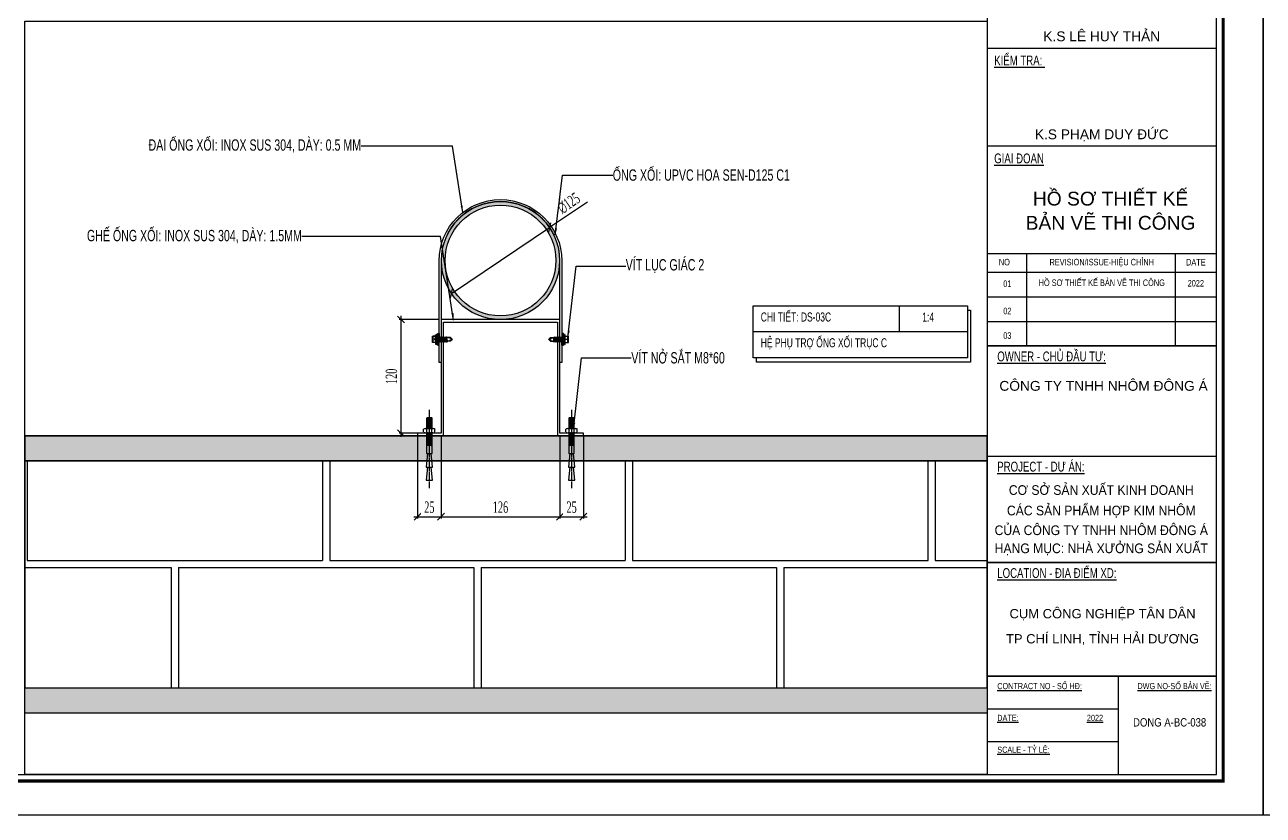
# Model space of a CAD drawing. Header units: inches. Extents: x 1359 to 46357, y -3807 to 191.
# Drawn here: x 25780.2 to 26107.5, y -1109.3 to -900.3 of the extents above; entities that cross this region are included whole.
import ezdxf
from ezdxf.enums import TextEntityAlignment as Align

# ---------------------------------------------------------------- set-up
doc = ezdxf.new("R2010")
doc.units = ezdxf.units.IN
doc.header["$MEASUREMENT"] = 0
doc.linetypes.add('CENTER2', pattern=[28.575, 19.05, -3.175, 3.175, -3.175])
for name, color, linetype in [('2', 2, 'Continuous'), ('3', 3, 'Continuous'), ('7', 7, 'Continuous'), ('DIM', 8, 'Continuous'), ('flashing', 6, 'Continuous'), ('KhungTen', 7, 'Continuous'), ('STRUCTURE', 1, 'Continuous')]:
    doc.layers.add(name, color=color, linetype=linetype)
doc.styles.add('ST1', font='vntimeh.shx', dxfattribs={"width": 0.6})
doc.styles.add('ST1H', font='vnshxh.shx', dxfattribs={"width": 0.7})
doc.styles.add('ST4', font='VHARIALN.TTF')
doc.styles.add('TILLE', font='VHARIAL.TTF', dxfattribs={"width": 0.7})
doc.dimstyles.new('3', dxfattribs={"dimtxt": 3.5, "dimasz": 1.8, "dimexe": 1, "dimexo": 0, "dimgap": 1, "dimtad": 1, "dimdec": 0, "dimlfac": 3, "dimzin": 0, "dimdsep": 46, "dimtxsty": 'ST1H', "dimblk": 'OBLIQUE', "dimcen": 1, "dimdle": 1, "dimclrd": 8, "dimclre": 8, "dimclrt": 3, "dimadec": 0, "dimazin": 0, "dimtfac": 1, "dimtdec": 0, "dimtix": 1, "dimtofl": 0, "dimtmove": 1, "dimatfit": 3, "dimfxl": 0.18, "dimtfill": 1, "dimtolj": 1, "dimtzin": 0, "dimlwd": -1, "dimlwe": -1, "dimarcsym": 1})
doc.dimstyles.new('4', dxfattribs={"dimtxt": 3, "dimasz": 1.8, "dimexe": 0.5, "dimexo": 0.5, "dimgap": 1, "dimtad": 1, "dimdec": 0, "dimlfac": 4, "dimzin": 0, "dimdsep": 46, "dimtxsty": 'ST1', "dimblk": 'OBLIQUE', "dimcen": 1, "dimdle": 1, "dimclrd": 8, "dimclre": 8, "dimclrt": 3, "dimadec": 0, "dimazin": 0, "dimtfac": 1, "dimtdec": 0, "dimtix": 1, "dimtmove": 0, "dimatfit": 3, "dimfxl": 0.18, "dimtfill": 1, "dimtolj": 1, "dimtzin": 0, "dimlwd": -1, "dimlwe": -1, "dimarcsym": 1})

# ---------------------------------------------------------------- blocks, each defined once
blk = doc.blocks.new('A2SBCVN-D')
at = {"layer": '2', "color": 157, "linetype": 'Continuous'}
blk.add_lwpolyline([(0, 420), (594, 420), (594, 0), (0, 0)], close=True, dxfattribs=at)
at = {"layer": '2', "color": 167, "linetype": 'Continuous', "const_width": 0.871}
blk.add_lwpolyline([(10.59, 9.07), (583.41, 9.07), (583.41, 410.93), (10.59, 410.93)], close=True, dxfattribs=at)
at = {"layer": '2', "color": 147, "linetype": 'Continuous'}
blk.add_lwpolyline([(12.33, 10.81), (581.67, 10.81), (581.67, 409.19), (12.33, 409.19)], close=True, dxfattribs=at)
at = {"layer": 'KhungTen'}
for p, q in [((521.02, 409.19), (521.02, 139.14)), ((581.67, 139.14), (581.67, 409.19)), ((581.67, 202.78), (521.02, 202.78)), ((581.67, 176.88), (521.02, 176.88)), ((521.02, 148.54), (581.67, 148.54)), ((531.56, 137.09), (531.56, 148.54)), ((570.84, 124.1), (570.84, 148.54)), ((521.02, 143.59), (581.67, 143.59)), ((521.02, 143.59), (581.67, 143.59)), ((521.02, 139.14), (521.02, 66.81)), ((581.67, 66.81), (581.67, 139.14)), ((521.02, 137.09), (581.67, 137.09)), ((531.56, 130.59), (531.56, 137.09)), ((521.02, 130.59), (581.67, 130.59)), ((531.56, 124.1), (531.56, 130.59)), ((521.02, 124.1), (581.67, 124.1)), ((581.67, 124.1), (521.02, 124.1)), ((521.02, 94.94), (581.67, 94.94)), ((521.02, 66.81), (521.02, 36.8)), ((521.02, 66.81), (581.67, 66.81)), ((581.67, 66.81), (521.02, 66.81)), ((581.67, 36.8), (581.67, 66.81)), ((521.02, 36.8), (521.02, 10.81)), ((521.02, 36.8), (581.67, 36.8)), ((581.67, 36.8), (521.02, 36.8)), ((555.68, 36.8), (555.68, 10.81)), ((581.67, 10.81), (581.67, 36.8)), ((521.02, 28.14), (555.68, 28.14)), ((521.02, 19.47), (555.68, 19.47)), ((521.02, 10.81), (581.67, 10.81))]:
    blk.add_line(p, q, dxfattribs=at)
at = {"layer": '3', "ltscale": 0.5, "style": 'ST4'}
for tag, p in [('TENBANVE', (551.34, 319.39)), ('STT', (569.26, 24.56))]:
    blk.add_attdef(tag, text='', height=3, dxfattribs=at).set_placement(p, align=Align.MIDDLE_CENTER)
at = {"layer": 'KhungTen', "style": 'TILLE'}
for s, height, p in [('k.s L£ HUY TH¶N', 2.5992, (551.32, 205.97)), ('k.s PH¹M DUY §øC', 2.5992, (551.32, 180.06)), ('Hå S¥ THIÕT KÕ', 3.6389, (553.65, 163.05)), ('B¶N VÏ THI C¤NG', 3.6389, (553.65, 156.66)), ('C¤NG TY TNHH NH¤M §¤NG ¸', 2.5992, (551.8, 113.54)), ('CôM C¤NG NGHIÖP T¢N D¢N', 2.4563, (551.53, 53.3)), ('TP CHÝ LINH, TØNH H¶I D¦¥NG', 2.4563, (551.53, 46.66))]:
    blk.add_text(s, height=height, dxfattribs=at).set_placement(p, align=Align.MIDDLE_CENTER)
at = {"layer": 'KhungTen', "style": 'TILLE', "width": 0.7}
for s, height, p in [('%%UKIÓM TRA: ', 2.5992, (522.9, 198.29)), ('%%UGIAI §O¹N', 2.5992, (522.9, 172.39)), ('%%uowner - chñ ®Çu t\xad:', 2.5992, (523.71, 120.03)), ('%%uproject - dù ¸n:', 2.5992, (523.71, 90.88)), ('%%ulocation - ®Þa ®iÓm xd:', 2.5992, (523.71, 62.74)), ('%%ucontract no - sè h®:', 1.6386, (523.71, 33.34)), ('%%udwg no-sè b¶n vÏ:', 1.6386, (560.75, 33.34)), ('%%udate:', 1.639, (523.71, 24.92)), ('%%U2022', 1.639, (547.4, 24.92)), ('%%uscale - tû lÖ:', 1.6386, (523.71, 16.51))]:
    blk.add_text(s, height=height, dxfattribs=at).set_placement(p)
at = {"layer": 'KhungTen', "style": 'TILLE'}
for s, height, width, p in [('revision/issue-hiÖu chØnh', 1.7328, 0.7, (551.32, 146.26)), ('no', 1.733, 0.7, (525.59, 146.26)), ('date', 1.733, 0.7, (576.19, 146.23)), ('01', 1.733, 0.7, (526.37, 140.55)), ('Hå S¥ THIÕT KÕ B¶N VÏ THI C¤NG', 1.7328, 0.7, (551.32, 140.81)), ('2022', 1.733, 0.7, (576.19, 140.67)), ('02', 1.733, 0.7, (526.37, 133.34)), ('03', 1.733, 0.7, (526.37, 126.84)), ('C¥ Së S¶N XUÊT KINH DOANH', 2.5553, 0.9, (551.2, 85.99)), ('C¸C S¶N PHÈM HîP KIM NH¤M', 2.5553, 0.9, (551.2, 80.57)), ('CñA C¤NG TY TNHH NH¤M §¤NG ¸', 2.5553, 0.9, (551.2, 75.36)), ('H¹NG MôC: NHµ X¦ëNG S¶N XUÊT', 2.5553, 0.9, (551.2, 70.58))]:
    blk.add_text(s, height=height, dxfattribs=dict(at, width=width)).set_placement(p, align=Align.MIDDLE_CENTER)
blk = doc.blocks.new('Short_Self_drilling')
at = {"layer": 'STRUCTURE', "color": 1, "linetype": 'Continuous'}
for p, q in [((6.4, 1.7), (-6.4, 1.7)), ((5.1, 3.8), (-5.1, 3.8)), ((-2.6, 2.9), (-5.1, 2.9)), ((-3.4, 3.8), (-3.4, 6.8)), ((3, 7.2), (-3, 7.2)), ((2.6, 2.9), (-2.6, 2.9)), ((-2.1, 2.8), (-2.1, 2.9)), ((6.3, 0), (0, 0)), ((2.2, 2.8), (2.2, 2.9)), ((2.2, -0.5), (2.2, 0)), ((5.1, 2.9), (2.6, 2.9)), ((3.4, 3.8), (3.4, 6.8)), ((3, -1.2), (-2.7, -0.2)), ((3, -2.7), (-2.7, -1.8)), ((3, -4.2), (-2.7, -3.3)), ((3, -5.8), (-2.7, -4.8)), ((3, -7.3), (-2.7, -6.3)), ((-1.9, -8), (-2.7, -7.9)), ((-2.1, -1.4), (-2.1, -0.9)), ((-2.1, -2.9), (-2.1, -2.4)), ((-2.1, -4.4), (-2.1, -3.9)), ((-2.1, -6), (-2.1, -5.4)), ((-2.1, -7.5), (-2.1, -7)), ((-2.1, -12.3), (-2.1, -8.5)), ((3, -8.8), (-1.1, -8.1)), ((2.1, -12.3), (2.1, -9.1)), ((2.2, -2), (2.2, -1.5)), ((2.2, -3.6), (2.2, -3)), ((2.2, -5.1), (2.2, -4.6)), ((2.2, -6.6), (2.2, -6.1)), ((2.2, -8.1), (2.2, -7.6))]:
    blk.add_line(p, q, dxfattribs=at)
blk.add_lwpolyline([(6.4, 1.3), (6.4, 1.7), (2.1, 2.8), (-2.1, 2.8), (-6.4, 1.7), (-6.4, 1.3)], close=True, dxfattribs=at)
for points in [[(-6.4, 1.3, -0.088869), (-6.3, 0), (0, 0)], [(-0.1, 3.8), (-0.3, 6.2, 0.338878), (-3.1, 6.2), (-3.3, 3.8)], [(3.3, 3.8), (3.1, 6.2, 0.338878), (0.3, 6.2), (0.1, 3.8)], [(2.1, -12.3), (0.2, -14.2, -0.333596), (-0.2, -14.2), (-2.1, -12.3)], [(-0.1, -14), (-1, -12.2, -0.148657), (-1.4, -11.2), (-2, -7.7, -0.815006), (-1.2, -7.8, 0.150833), (-0.8, -8.7)], [(2.1, -12.3), (1.7, -11.7, 0.52242), (0.9, -11.7), (-0.2, -14.2)]]:
    blk.add_lwpolyline(points, format="xyb", dxfattribs=at)
for points in [[(3, -1.2), (2.2, -1.5), (-2.1, -0.8), (-2.7, -0.2), (-2.4, 0)], [(3, -2.7), (2.2, -3), (-2.1, -2.4), (-2.7, -1.8), (-2.1, -1.4), (2.2, -2), (3, -2.7)], [(3, -4.2), (2.2, -4.6), (-2.1, -3.9), (-2.7, -3.3), (-2.1, -2.9), (2.2, -3.6), (3, -4.2)], [(3, -5.8), (2.2, -6.1), (-2.1, -5.4), (-2.7, -4.8), (-2.1, -4.4), (2.2, -5.1), (3, -5.8)], [(3, -7.3), (2.2, -7.6), (-2.1, -7), (-2.7, -6.3), (-2.1, -6), (2.2, -6.6), (3, -7.3)], [(-1.8, -8.5), (-2.1, -8.5), (-2.7, -7.9), (-2.1, -7.5), (-1.8, -7.5)], [(-1.3, -7.6), (2.2, -8.1), (3, -8.8)], [(-1.2, 0), (2.2, -0.5), (3, -1.2)], [(3, -8.8), (2.2, -9.1), (-0.8, -8.7)]]:
    blk.add_lwpolyline(points, dxfattribs=at)
for centre, radius, start, end in [((-5, 3.3), 0.455, 109.7949, 250.2674), ((-3, 6.8), 0.429, 90.0311, 180.0311), ((3, 6.8), 0.429, 0.0311, 90.0311), ((5.1, 3.3), 0.435, 279.7276, 80.3347), ((10, 0.2), 3.74, 162.2963, 182.6103)]:
    blk.add_arc(centre, radius, start, end, dxfattribs=at)
blk = doc.blocks.new('_Oblique')
at = {"color": 0, "linetype": 'ByBlock', "lineweight": -2}
blk.add_line((-0.5, -0.5), (0.5, 0.5), dxfattribs=at)
blk = doc.blocks.new('*D377')
at = {"color": 8, "linetype": 'Continuous', "transparency": 16777216}
for p in [(25928.91, -947.19), (25892.94, -971.36)]:
    blk.add_line(p, (25918.85, -953.95), dxfattribs=at)
at = {"layer": 'Defpoints', "color": 0, "transparency": 16777216}
for p in [(25918.85, -953.95), (25892.94, -971.36)]:
    blk.add_point(p, dxfattribs=at)
at = {"color": 8, "transparency": 16777216, "xscale": 1.8, "yscale": 1.8, "zscale": 1.8, "rotation": 33.90981928175716}
blk.add_blockref('_Oblique', (25892.94, -971.36), dxfattribs=at)
at = {"color": 3, "transparency": 16777216, "insert": (25923.98, -947.49), "char_height": 3, "attachment_point": 5, "rotation": 33.9098, "style": 'ST1', "bg_fill": 3, "box_fill_scale": 1.25, "bg_fill_color": 256, "bg_fill_true_color": 13158600, "bg_fill_transparency": 12595136}
blk.add_mtext('\\A1;∅125', dxfattribs=at)
at = {"color": 8, "transparency": 16777216, "xscale": 1.8, "yscale": 1.8, "zscale": 1.8, "rotation": 213.9098192817572}
blk.add_blockref('_Oblique', (25918.85, -953.95), dxfattribs=at)
blk = doc.blocks.new('*D378')
at = {"color": 8, "linetype": 'Continuous', "transparency": 16777216}
for p, q in [((25889.69, -978.26), (25879.09, -978.26)), ((25879.59, -977.26), (25879.59, -1009.32)), ((25889.69, -1008.32), (25879.09, -1008.32))]:
    blk.add_line(p, q, dxfattribs=at)
at = {"layer": 'Defpoints', "color": 0, "transparency": 16777216}
for p in [(25890.19, -978.26), (25879.59, -1008.32), (25890.19, -1008.32)]:
    blk.add_point(p, dxfattribs=at)
at = {"color": 8, "transparency": 16777216, "xscale": 1.8, "yscale": 1.8, "zscale": 1.8}
for p, rotation in [((25879.59, -978.26), 90), ((25879.59, -1008.32), 270)]:
    blk.add_blockref('_Oblique', p, dxfattribs=dict(at, rotation=rotation))
at = {"color": 3, "transparency": 16777216, "insert": (25877.09, -993.29), "char_height": 3, "attachment_point": 5, "rotation": 90, "style": 'ST1', "bg_fill": 3, "box_fill_scale": 1.25, "bg_fill_color": 256, "bg_fill_true_color": 13158600, "bg_fill_transparency": 16777213}
blk.add_mtext('\\A1;120', dxfattribs=at)
blk = doc.blocks.new('A$Cb70e0635')
at = {"layer": '7'}
h = blk.add_hatch(dxfattribs=at)
h.set_pattern_fill('ANSI31', color=252, scale=4.363636, angle=270, style=0)
h.set_pattern_definition([(315, (273844.77137, -332343.17117), (0.3856946079, 0.3856946079), [])])
h.paths.add_polyline_path([(20.7, 7.7), (20.7, 5.6), (31.4, 5.6), (31.4, 7.7)])
h.paths.add_polyline_path([(31.4, 3.6), (31.4, 5.6), (20.7, 5.6), (20.7, 3.6)])
h.paths.add_polyline_path([(7.5, 5.6), (7.5, 3.6), (16.5, 3.6), (16.5, 5.6)])
h.paths.add_polyline_path([(7.5, 7.7), (7.5, 5.6), (16.5, 5.6), (16.5, 7.7)])
for p, q in [((7.5, 8), (7.5, 3.2)), ((7.5, 7.7), (16.5, 7.7)), ((7.5, 3.6), (16.5, 3.6)), ((16.5, 2), (16.5, 9.3)), ((19.6, 10.6), (17.2, 10.6)), ((19.6, 7.9), (17.2, 7.9)), ((19.6, 3.4), (17.2, 3.4)), ((19.6, 0.6), (17.2, 0.6)), ((20.3, 2), (20.3, 9.3)), ((20.3, 2), (20.3, 9.3)), ((20.3, 2), (20.3, 9.3)), ((20.7, 7.7), (31.4, 7.7)), ((20.7, 3.6), (31.4, 3.6)), ((31.4, 8), (31.4, 3.2))]:
    blk.add_line(p, q, dxfattribs=at)
at = {"layer": '7', "color": 5}
blk.add_line((20.7, 5.6), (22.7, 5.6), dxfattribs=at)
at = {"layer": '7'}
blk.add_lwpolyline([(20.3, 11.3), (20.7, 11.3), (20.7, 0), (20.3, 0)], close=True, dxfattribs=at)
for points in [[(16.5, 8), (7.5, 8), (7.1, 7.7), (7.1, 3.6), (7.5, 3.2), (16.5, 3.2)], [(20.3, 3.2), (38.7, 3.2), (38.7, 8), (20.7, 8)], [(38.7, 4), (50.5, 2.8), (50.5, 8.4), (38.7, 7.2)], [(50.5, 4), (62.2, 2.8), (62.2, 8.4), (50.5, 7.2)]]:
    blk.add_lwpolyline(points, dxfattribs=at)
for centre, radius, start, end in [((18.2, 9.3), 1.7, 126.383, 233.617), ((20.5, 5.6), 4.03, 145.9279, 214.0721), ((18.2, 2), 1.7, 126.383, 233.617), ((18.6, 9.3), 1.7, 306.383, 53.617), ((16.3, 5.6), 4.03, 325.9279, 34.0721), ((18.6, 2), 1.7, 306.383, 53.617)]:
    blk.add_arc(centre, radius, start, end, dxfattribs=at)
at = {"layer": 'DIM', "color": 1, "linetype": 'CENTER2', "ltscale": 0.08}
blk.add_line((0, 5.6), (69.2, 5.6), dxfattribs=at)
blk = doc.blocks.new('*D379')
at = {"color": 8, "linetype": 'Continuous', "transparency": 16777216}
for p, q in [((25884, -1008.82), (25884, -1030.89)), ((25890.19, -1008.82), (25890.19, -1030.89)), ((25883, -1030.39), (25891.19, -1030.39))]:
    blk.add_line(p, q, dxfattribs=at)
at = {"layer": 'Defpoints', "color": 0, "transparency": 16777216}
for p in [(25884, -1008.32), (25890.19, -1008.32)]:
    blk.add_point(p, dxfattribs=at)
at = {"color": 8, "transparency": 16777216, "xscale": 1.8, "yscale": 1.8, "zscale": 1.8, "rotation": 180}
blk.add_blockref('_Oblique', (25884, -1030.39), dxfattribs=at)
at = {"color": 8, "transparency": 16777216, "xscale": 1.8, "yscale": 1.8, "zscale": 1.8}
blk.add_blockref('_Oblique', (25890.19, -1030.39), dxfattribs=at)
at = {"color": 3, "transparency": 16777216, "insert": (25887.1, -1027.89), "char_height": 3, "attachment_point": 5, "style": 'ST1', "bg_fill": 3, "box_fill_scale": 1.25, "bg_fill_color": 256, "bg_fill_true_color": 13158600, "bg_fill_transparency": 8847351}
blk.add_mtext('\\A1;25', dxfattribs=at)
at = {"layer": 'Defpoints', "color": 0, "transparency": 16777216}
blk.add_point((25890.19, -1030.39), dxfattribs=at)
blk = doc.blocks.new('*D380')
at = {"color": 8, "linetype": 'Continuous', "transparency": 16777216}
for p, q in [((25890.19, -1008.82), (25890.19, -1030.89)), ((25921.61, -1008.82), (25921.61, -1030.89)), ((25889.19, -1030.39), (25922.61, -1030.39))]:
    blk.add_line(p, q, dxfattribs=at)
at = {"layer": 'Defpoints', "color": 0, "transparency": 16777216}
for p in [(25890.19, -1008.32), (25921.61, -1008.32), (25921.61, -1030.39)]:
    blk.add_point(p, dxfattribs=at)
at = {"color": 8, "transparency": 16777216, "xscale": 1.8, "yscale": 1.8, "zscale": 1.8, "rotation": 180}
blk.add_blockref('_Oblique', (25890.19, -1030.39), dxfattribs=at)
at = {"color": 8, "transparency": 16777216, "xscale": 1.8, "yscale": 1.8, "zscale": 1.8}
blk.add_blockref('_Oblique', (25921.61, -1030.39), dxfattribs=at)
at = {"color": 3, "transparency": 16777216, "insert": (25905.9, -1027.89), "char_height": 3, "attachment_point": 5, "style": 'ST1', "bg_fill": 3, "box_fill_scale": 1.25, "bg_fill_color": 256, "bg_fill_true_color": 13158600, "bg_fill_transparency": 9062271}
blk.add_mtext('\\A1;126', dxfattribs=at)
blk = doc.blocks.new('*D381')
at = {"color": 8, "linetype": 'Continuous', "transparency": 16777216}
for p, q in [((25921.61, -1008.82), (25921.61, -1030.89)), ((25927.8, -1008.82), (25927.8, -1030.89)), ((25920.61, -1030.39), (25928.8, -1030.39))]:
    blk.add_line(p, q, dxfattribs=at)
at = {"layer": 'Defpoints', "color": 0, "transparency": 16777216}
for p in [(25921.61, -1008.32), (25927.8, -1008.32)]:
    blk.add_point(p, dxfattribs=at)
at = {"color": 8, "transparency": 16777216, "xscale": 1.8, "yscale": 1.8, "zscale": 1.8, "rotation": 180}
blk.add_blockref('_Oblique', (25921.61, -1030.39), dxfattribs=at)
at = {"color": 8, "transparency": 16777216, "xscale": 1.8, "yscale": 1.8, "zscale": 1.8}
blk.add_blockref('_Oblique', (25927.8, -1030.39), dxfattribs=at)
at = {"color": 3, "transparency": 16777216, "insert": (25924.7, -1027.89), "char_height": 3, "attachment_point": 5, "style": 'ST1', "bg_fill": 3, "box_fill_scale": 1.25, "bg_fill_color": 256, "bg_fill_true_color": 13158600, "bg_fill_transparency": 8522124}
blk.add_mtext('\\A1;25', dxfattribs=at)
at = {"layer": 'Defpoints', "color": 0, "transparency": 16777216}
blk.add_point((25927.8, -1030.39), dxfattribs=at)
blk = doc.blocks.new('*D382')
at = {"color": 8, "linetype": 'Continuous', "transparency": 16777216}
for p, q in [((25889.69, -978.26), (25879.09, -978.26)), ((25879.59, -977.26), (25879.59, -1009.32)), ((25889.69, -1008.32), (25879.09, -1008.32))]:
    blk.add_line(p, q, dxfattribs=at)
at = {"layer": 'Defpoints', "color": 0, "transparency": 16777216}
for p in [(25890.19, -978.26), (25879.59, -1008.32), (25890.19, -1008.32)]:
    blk.add_point(p, dxfattribs=at)
at = {"color": 8, "transparency": 16777216, "xscale": 1.8, "yscale": 1.8, "zscale": 1.8}
for p, rotation in [((25879.59, -978.26), 90), ((25879.59, -1008.32), 270)]:
    blk.add_blockref('_Oblique', p, dxfattribs=dict(at, rotation=rotation))
at = {"color": 3, "transparency": 16777216, "insert": (25877.09, -993.29), "char_height": 3, "attachment_point": 5, "rotation": 90, "style": 'ST1', "bg_fill": 3, "box_fill_scale": 1.25, "bg_fill_color": 256, "bg_fill_true_color": 13158600, "bg_fill_transparency": 14287408}
blk.add_mtext('\\A1;120', dxfattribs=at)

msp = doc.modelspace()

# ---------------------------------------------------------------- hatches: boundary and pattern name
h = msp.add_hatch()
h.set_pattern_fill('AR-SAND', color=8, scale=2, angle=90, style=0)
h.set_pattern_definition([(232.5, (-27385.8927, 301757.653), (-3.853647538, 0.125986716), [0, -3.04, 0, -3.4, 0, -3.25]), (262.5, (-27385.8927, 301757.653), (-5.64429213, -3.53955341), [0, -1.64, 0, -2.74, 0, -1.05]), (302.5, (-27385.8927, 301760.113), (-0.011318107, -6.228283724), [0, -1, 0, -3.6, 0, -4.7]), (312.5, (-27385.8927, 301760.113), (-1.75535113, -6.01225321), [0, -0.5, 0, -2.36, 0, -2.7])])
h.paths.add_polyline_path([(26034.5121, -1015.6527), (26034.5121, -1008.9861), (25780.1676, -1008.9861), (25780.1676, -1015.6527)])
h = msp.add_hatch()
h.set_pattern_fill('AR-B816C', color=8, scale=5, style=0)
h.set_pattern_definition([(0, (-274739.27, -36761.98), (40, -40), [78.125, -1.875]), (0, (-274779.27, -36763.854), (40, -40), [78.125, -1.875]), (270, (-274739.27, -36761.98), (-40, -40), [-41.875, 38.125]), (270, (-274741.147, -36761.98), (-40, -40), [-41.875, 38.125])])
h.paths.add_polyline_path([(25780.1676, -1015.6528), (25780.1676, -1075.6528), (26034.5121, -1075.6527), (26034.5121, -1015.6527)])
h = msp.add_hatch()
h.set_pattern_fill('AR-SAND', color=8, scale=2, angle=90, style=0)
h.set_pattern_definition([(127.5, (517.3453, 438.1982), (-3.85364754, -0.1259867), [0, -3.04, 0, -3.4, 0, -3.25]), (97.5, (517.3453, 438.198), (-5.6442921, 3.5395534), [0, -1.64, 0, -2.74, 0, -1.05]), (57.5, (517.3453, 435.7382), (-0.0113181, 6.22828372), [0, -1, 0, -3.6, 0, -4.7]), (47.5, (517.3453, 435.738), (-1.7553511, 6.0122532), [0, -0.5, 0, -2.36, 0, -2.7])])
h.paths.add_polyline_path([(26034.5121, -1082.3194), (26034.5121, -1075.6527), (25780.1676, -1075.6528), (25780.1676, -1082.3194)])
at = {"layer": 'flashing'}
h = msp.add_hatch(color=0, dxfattribs=at)
h.paths.add_polyline_path([(25890.2886, -962.6541, 1), (25921.5062, -962.6541, 1)])
h.paths.add_polyline_path([(25920.5306, -962.6541, -1), (25891.2642, -962.6541, -1)], flags=16)

# ---------------------------------------------------------------- linework, layer by layer
at = {"color": 9}
msp.add_line((26011.2361, -974.6309), (26011.2361, -981.5305), dxfattribs=at)
at = {"color": 8}
for points in [[(26034.5121, -1008.9861), (26034.5121, -1082.3194), (25780.1676, -1082.3194), (25780.1676, -1008.9861)], [(25780.1676, -1008.9861), (25780.1676, -1015.6528), (26034.5121, -1015.6527), (26034.5121, -1008.9861)], [(25780.1676, -1015.6528), (25780.1676, -1075.6528), (26034.5121, -1075.6527), (26034.5121, -1015.6527)]]:
    msp.add_lwpolyline(points, close=True, dxfattribs=at)
at = {"layer": '2', "color": 1}
msp.add_lwpolyline([(25883.997, -1008.9861), (25890.863, -1008.9861), (25890.863, -978.9325), (25920.9359, -978.9325), (25920.9359, -1008.9861), (25927.8019, -1008.9861), (25927.8019, -1008.3164), (25921.6055, -1008.3164), (25921.6055, -978.2629), (25890.1934, -978.2629), (25890.1934, -1008.3164), (25883.997, -1008.3164)], close=True, dxfattribs=at)
at = {"layer": '7', "color": 8}
msp.add_lwpolyline([(26034.5121, -1008.9861), (26034.5121, -1082.3194), (25780.1676, -1082.3194), (25780.1676, -1008.9861)], close=True, dxfattribs=at)
at = {"layer": 'flashing'}
msp.add_lwpolyline([(25922.1042, -962.7534), (25922.1042, -989.1278), (25922.1042, -989.1278), (25922.1042, -989.6265), (25921.6055, -989.6265), (25921.6055, -962.7534, 1), (25890.1893, -962.7534), (25890.1897, -989.6265), (25889.691, -989.6265), (25889.691, -989.1278), (25889.691, -989.1278), (25889.6906, -962.7534, -1)], format="xyb", close=True, dxfattribs=at)
for radius in [15.6088, 14.6332]:
    msp.add_circle((25905.8974, -962.6541), radius, dxfattribs=at)

# ---------------------------------------------------------------- block references
at = {"color": 1, "yscale": 0.2439299829238735, "zscale": 0.2439299830604177}
for p, xscale, rotation in [((25889.6947, -983.5069), -0.2439299831129721, 90.03112737979109), ((25922.1042, -983.5069), 0.2439299831129721, 269.968872620209)]:
    msp.add_blockref('Short_Self_drilling', p, dxfattribs=dict(at, xscale=xscale, rotation=rotation))
at = {"color": 9, "xscale": 0.2999999998137355, "yscale": 0.3000000000465661, "zscale": 0.2999999999999999, "rotation": 270}
msp.add_blockref('A$Cb70e0635', (25923.0117, -1002.1189), dxfattribs=at)
at = {"layer": '2'}
ref = msp.add_blockref('A2SBCVN-D', (25513.492, -1109.3405), dxfattribs=at)
ref.add_attrib('STT', 'DONG A-BC-038', dxfattribs={"layer": '3', "ltscale": 0.5, "height": 2.2, "style": 'ST4'}).set_placement((26082.7541, -1084.7768), align=Align.MIDDLE_CENTER)
msp.add_blockref('A2SBCVN-D', (26107.492, -1109.3405), dxfattribs=at)

# ---------------------------------------------------------------- next in the draw order: texts
at = {"layer": '3', "style": 'ST1H', "bg_fill": 2}
for s, insert, char_height, attachment_point in [('\\A1;§AI èNG XèI: inox sus 304, dµy: 0.5 mm', (25869.0562, -932.3899), 3, 6), ('\\A1;èng xèi: Upvc HOA SEN-d125 c1', (25935.5806, -940.0777), 3, 4), ('\\A1;GHÕ èNG XèI: inox sus 304, DµY: 1.5MM', (25853.4047, -956.3414), 3, 6), ('\\A1;VÝT LôC GI¸C 2 ', (25939.0033, -964.114), 3, 4), ('\\A1;chi tiÕt: DS-03C', (25974.6881, -977.6024), 2.4, 4), ('\\A1;HÖ PHô TRî èNG XèI trôc C', (25974.6881, -984.6662), 2.4, 4), ('\\A1;VÝT në s¾t m8*60', (25940.4721, -988.4011), 3, 4)]:
    msp.add_mtext(s, dxfattribs=dict(at, insert=insert, char_height=char_height, attachment_point=attachment_point))

# ---------------------------------------------------------------- next in the draw order: dimensions: what is measured, and where the dimension line sits
at = {"color": 8}
dim = msp.add_diameter_dim_2p(p1=(25892.9434, -971.362), p2=(25918.8514, -953.9462), dimstyle='4', dxfattribs=at)
dim.commit()
dim.dimension.update_dxf_attribs({"geometry": '*D377', "text_midpoint": (25923.9774, -947.488)})

# ---------------------------------------------------------------- next in the draw order: linework, layer by layer
at = {"color": 9}
for points in [[(25972.7124, -974.6309), (26029.3441, -974.6309), (26029.3441, -988.4302), (25972.7124, -988.4302)], [(25972.7124, -974.6309), (26029.3441, -974.6309), (26029.3441, -981.5305), (25972.7124, -981.5305)]]:
    msp.add_lwpolyline(points, close=True, dxfattribs=at)
msp.add_lwpolyline([(26029.3441, -975.7673), (26030.1623, -975.7673), (26030.1623, -989.5667), (25973.5305, -989.5667), (25973.5305, -988.4302)], dxfattribs=at)

# ---------------------------------------------------------------- next in the draw order: leaders
for points in [[(25895.9182, -949.9833), (25893.2479, -932.3899), (25869.0562, -932.3899)], [(25920.3609, -955.8856), (25922.3166, -940.0777), (25935.5806, -940.0777)], [(25893.4756, -978.3917), (25890.0659, -956.3414), (25853.4047, -956.3414)], [(25923.7137, -982.9797), (25925.8764, -964.114), (25939.0033, -964.114)]]:
    msp.add_leader(points, dimstyle='3', override={"dimgap": 1, "dimtad": 0}, dxfattribs=at)

# ---------------------------------------------------------------- next in the draw order: texts
at = {"layer": '3', "insert": (26017.3634, -977.6024), "char_height": 2.4, "attachment_point": 4, "style": 'ST1H', "bg_fill": 2}
msp.add_mtext('\\A1;1:4', dxfattribs=at)

# ---------------------------------------------------------------- next in the draw order: dimensions: what is measured, and where the dimension line sits
at = {"color": 8}
dim = msp.add_linear_dim(base=(25879.5904, -1008.3164), p1=(25890.1934, -978.2629), p2=(25890.1934, -1008.3164), angle=90, dimstyle='4', dxfattribs=at)
dim.commit()
dim.dimension.update_dxf_attribs({"geometry": '*D378', "text_midpoint": (25877.0904, -993.2897)})

# ---------------------------------------------------------------- next in the draw order: block references
at = {"color": 9, "xscale": 0.2999999998137355, "yscale": 0.3000000000465661, "zscale": 0.2999999999999999, "rotation": 270}
msp.add_blockref('A$Cb70e0635', (25885.4032, -1002.1189), dxfattribs=at)

# ---------------------------------------------------------------- next in the draw order: dimensions: what is measured, and where the dimension line sits
at = {"color": 8}
dim = msp.add_linear_dim(base=(25890.1934, -1030.3879), p1=(25883.997, -1008.3164), p2=(25890.1934, -1008.3164), dimstyle='4', dxfattribs=at)
dim.commit()
dim.dimension.update_dxf_attribs({"geometry": '*D379', "text_midpoint": (25887.0952, -1027.8879)})

# ---------------------------------------------------------------- next in the draw order: dimensions: what is measured, and where the dimension line sits
dim = msp.add_linear_dim(base=(25921.6055, -1030.3879), p1=(25890.1934, -1008.3164), p2=(25921.6055, -1008.3164), dimstyle='4', dxfattribs=at)
dim.commit()
dim.dimension.update_dxf_attribs({"geometry": '*D380', "text_midpoint": (25905.8994, -1027.8879)})

# ---------------------------------------------------------------- next in the draw order: dimensions: what is measured, and where the dimension line sits
dim = msp.add_linear_dim(base=(25879.5904, -1008.3164), p1=(25890.1934, -978.2629), p2=(25890.1934, -1008.3164), angle=90, dimstyle='4', dxfattribs=at)
dim.commit()
dim.dimension.update_dxf_attribs({"geometry": '*D382', "text_midpoint": (25877.0904, -993.2897)})
dim = msp.add_linear_dim(base=(25927.8019, -1030.3879), p1=(25921.6055, -1008.3164), p2=(25927.8019, -1008.3164), dimstyle='4', dxfattribs=at)
dim.commit()
dim.dimension.update_dxf_attribs({"geometry": '*D381', "text_midpoint": (25924.7037, -1027.8879)})

# ---------------------------------------------------------------- next in the draw order: linework, layer by layer
msp.add_lwpolyline([(25780.1676, -899.3405), (26034.5121, -899.3405), (26034.5121, -1098.5305), (25780.1676, -1098.5305)], close=True, dxfattribs=at)

# ---------------------------------------------------------------- next in the draw order: leaders
at = {"color": 9}
msp.add_leader([(25925.1825, -1007.2668), (25927.3453, -988.4011), (25940.4721, -988.4011)], dimstyle='3', override={"dimgap": 1, "dimtad": 0}, dxfattribs=at)

doc.saveas('drawing.dxf')
